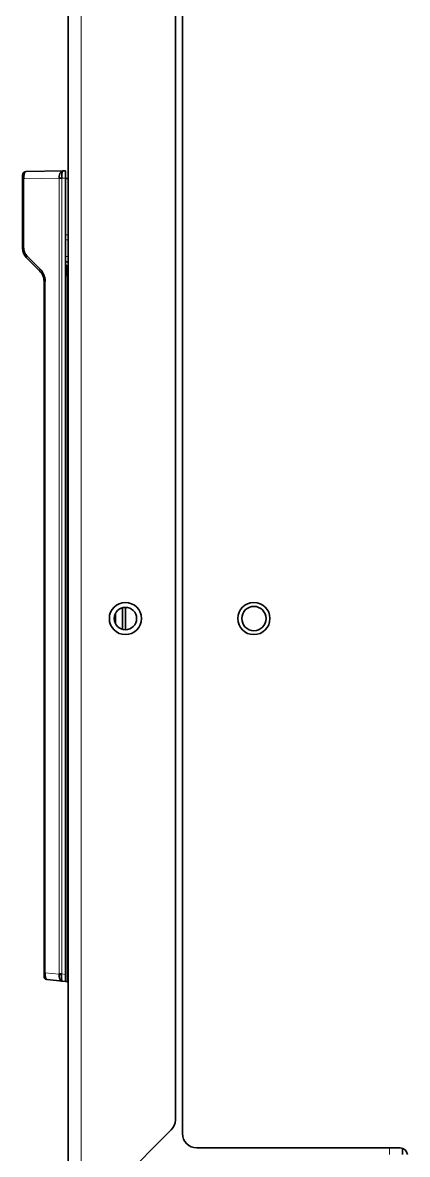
# Model space of a CAD drawing. Header units: inches. Extents: x -1096 to 3103, y -191 to 3207.
# Drawn here: x -1095.7 to -1041.8, y 1227.5 to 1386.1 of the extents above; entities that cross this region are included whole.
import ezdxf

# ---------------------------------------------------------------- set-up
doc = ezdxf.new("R2010")
doc.units = ezdxf.units.IN

msp = doc.modelspace()

# ---------------------------------------------------------------- linework, layer by layer
at = {"lineweight": 35}
for p, q in [((-1073.26, 1230.44), (-1073.26, 1884.44)), ((-1089.26, 1216.34), (-1089.26, 1879.84)), ((-1074.26, 1877.84), (-1074.26, 1232.37)), ((-1089.29, 1383.14), (-1089.29, 1385.14)), ((-1089.29, 1385.14), (-1089.26, 1385.14)), ((-1089.29, 1364.21), (-1089.29, 1383.14)), ((-1095.16, 1365.19), (-1090, 1365.28)), ((-1089.66, 1365.29), (-1090, 1365.28)), ((-1089.66, 1365.29), (-1089.66, 1364.29)), ((-1095.66, 1364.69), (-1095.66, 1364.2)), ((-1095.66, 1364.2), (-1095.66, 1354.47)), ((-1090.54, 1364.28), (-1090.54, 1364.29)), ((-1089.66, 1252.75), (-1089.66, 1364.29)), ((-1089.26, 1364.21), (-1089.66, 1364.22)), ((-1095.07, 1353.05), (-1093.24, 1351.23)), ((-1089.66, 1352.57), (-1089.26, 1352.56)), ((-1092.67, 1350.01), (-1092.67, 1350.07)), ((-1092.66, 1349.81), (-1092.66, 1252.98)), ((-1082.66, 1303.31), (-1082.66, 1301.87)), ((-1081.66, 1301.07), (-1081.66, 1304.11)), ((-1081.26, 1304.17), (-1081.26, 1301.02)), ((-1092.66, 1252.98), (-1092.66, 1252.51)), ((-1089.66, 1252.75), (-1089.66, 1251.75)), ((-1090.09, 1251.79), (-1092.21, 1252.01)), ((-1090.09, 1251.79), (-1089.66, 1251.75)), ((-1089.41, 1251.72), (-1089.66, 1251.75)), ((-1089.41, 1251.72), (-1089.26, 1251.7)), ((-1089.29, 1203.14), (-1089.29, 1251.71)), ((-1074.84, 1230.96), (-1087.46, 1218.34)), ((-1042.76, 1228.44), (-1071.26, 1228.44)), ((-1042.46, 1228.4), (-1042.46, 1227.54))]:
    msp.add_line(p, q, dxfattribs=at)
at = {"lineweight": 13}
for p, q in [((-1087.46, 1879.84), (-1087.46, 1218.34)), ((-1089.26, 1383.14), (-1089.29, 1383.14)), ((-1095.51, 1364.2), (-1095.66, 1364.2)), ((-1095.51, 1364.2), (-1090.54, 1364.29)), ((-1095.51, 1364.2), (-1095.51, 1354.47)), ((-1090.54, 1252.81), (-1090.54, 1364.28)), ((-1089.66, 1364.29), (-1090.18, 1364.28)), ((-1090.18, 1252.81), (-1090.18, 1364.28)), ((-1095.51, 1354.47), (-1095.66, 1354.47)), ((-1095.07, 1353.41), (-1093.24, 1351.58)), ((-1089.66, 1353.32), (-1089.26, 1353.31)), ((-1089.66, 1350.57), (-1089.41, 1350.57)), ((-1089.26, 1350.56), (-1089.41, 1350.57)), ((-1089.41, 1350.57), (-1089.41, 1251.72)), ((-1092.51, 1349.81), (-1092.66, 1349.81)), ((-1092.51, 1349.81), (-1092.51, 1252.98)), ((-1092.51, 1252.98), (-1092.66, 1252.98)), ((-1090.54, 1252.77), (-1092.51, 1252.98)), ((-1090.18, 1252.81), (-1089.66, 1252.75)), ((-1044.26, 1228.44), (-1044.26, 1227.54))]:
    msp.add_line(p, q, dxfattribs=at)
at = {"lineweight": 35}
for centre, radius in [((-1081.26, 1302.59), 2.25), ((-1063.26, 1302.59), 2.25), ((-1081.26, 1302.59), 1.57), ((-1063.26, 1302.59), 1.7)]:
    msp.add_circle(centre, radius, dxfattribs=at)
for centre, radius, start, end in [((-1095.16, 1364.69), 0.5, 91, 180), ((-1092.16, 1252.51), 0.5, 180, 264), ((-1076.26, 1232.37), 2, 315, 0), ((-1071.26, 1230.44), 2, 180, 270), ((-1042.76, 1227.44), 1, 5.7403, 90)]:
    msp.add_arc(centre, radius, start, end, dxfattribs=at)
at = {"lineweight": 13}
for centre, major_axis, ratio, start_param, end_param in [((-1140.1, 8513.34), (0, -7157.87), 0.99956, 0.00705, 0.007106), ((-1094.72, 1353.41), (0.354, 0.354), 0.57735, 2.094395, 3.141593), ((-1092.89, 1351.58), (0.354, 0.354), 0.57735, 2.094395, 3.141593), ((-1089.41, 1351.82), (0.25, 0), 0.557599, 3.143869, 4.686631)]:
    msp.add_ellipse(centre, major_axis=major_axis, ratio=ratio, start_param=start_param, end_param=end_param, dxfattribs=at)
at = {"lineweight": 35}
for centre, major_axis, ratio, start_param, end_param in [((-1094.01, 1354.47), (-0.69, 1.33), 0.99971, 1.092034, 1.877646), ((-1095, 1349.81), (-0.65, 2.41), 0.997719, 4.449963, 5.237047), ((-1089.41, 1350.57), (0, 2), 0.00218, 0.979338, 1.570869)]:
    msp.add_ellipse(centre, major_axis=major_axis, ratio=ratio, start_param=start_param, end_param=end_param, dxfattribs=at)
for points, knots in [([(-1095.62, 1364.88), (-1095.62, 1364.88), (-1095.62, 1364.85), (-1095.62, 1364.75), (-1095.62, 1364.63), (-1095.62, 1364.51), (-1095.62, 1364.36), (-1095.62, 1364.26), (-1095.62, 1364.2)], [0, 0, 0, 0, 0.241093, 0.484635, 0.6092, 0.736513, 0.867079, 1, 1, 1, 1]), ([(-1090.54, 1364.28), (-1090.52, 1364.28), (-1090.49, 1364.28), (-1090.44, 1364.28), (-1090.41, 1364.28), (-1090.35, 1364.28), (-1090.31, 1364.28), (-1090.25, 1364.28), (-1090.21, 1364.28), (-1090.18, 1364.28)], [0, 0, 0, 0, 0.25, 0.25, 0.5, 0.5, 0.75, 0.75, 1, 1, 1, 1]), ([(-1089.65, 1352.21), (-1089.65, 1352.21), (-1089.63, 1352.19), (-1089.61, 1352.17), (-1089.59, 1352.14), (-1089.57, 1352.12), (-1089.55, 1352.1), (-1089.54, 1352.08), (-1089.52, 1352.06), (-1089.51, 1352.04), (-1089.5, 1352.01), (-1089.49, 1351.99), (-1089.47, 1351.97), (-1089.46, 1351.95), (-1089.46, 1351.92), (-1089.45, 1351.9), (-1089.44, 1351.88), (-1089.43, 1351.85), (-1089.43, 1351.83), (-1089.42, 1351.8), (-1089.42, 1351.78), (-1089.42, 1351.76), (-1089.41, 1351.73), (-1089.41, 1351.71), (-1089.41, 1351.69), (-1089.41, 1351.68)], [0, 0, 0, 0, 0.001551, 0.113062, 0.160486, 0.207256, 0.253391, 0.29891, 0.34383, 0.388173, 0.431959, 0.47521, 0.517948, 0.560195, 0.601977, 0.643317, 0.684242, 0.724778, 0.764952, 0.804792, 0.844326, 0.883583, 0.922595, 0.96139, 1, 1, 1, 1]), ([(-1093.24, 1351.23), (-1093.21, 1351.19), (-1093.15, 1351.13), (-1093.06, 1351.02), (-1092.99, 1350.92), (-1092.92, 1350.81), (-1092.86, 1350.7), (-1092.81, 1350.59), (-1092.77, 1350.48), (-1092.73, 1350.37), (-1092.71, 1350.26), (-1092.68, 1350.15), (-1092.67, 1350.04), (-1092.66, 1349.93), (-1092.66, 1349.85), (-1092.66, 1349.81)], [0, 0, 0, 0, 0.101957, 0.195413, 0.284123, 0.368256, 0.448269, 0.524583, 0.597658, 0.667905, 0.735735, 0.801168, 0.866733, 0.933264, 1, 1, 1, 1]), ([(-1092.62, 1252.98), (-1092.62, 1252.92), (-1092.62, 1252.82), (-1092.62, 1252.69), (-1092.62, 1252.57), (-1092.62, 1252.45), (-1092.62, 1252.36), (-1092.62, 1252.34), (-1092.62, 1252.34)], [0, 0, 0, 0, 0.131888, 0.262317, 0.389972, 0.514941, 0.75891, 1, 1, 1, 1]), ([(-1090.54, 1252.81), (-1090.52, 1252.81), (-1090.49, 1252.81), (-1090.44, 1252.81), (-1090.41, 1252.81), (-1090.35, 1252.81), (-1090.31, 1252.81), (-1090.25, 1252.81), (-1090.21, 1252.81), (-1090.18, 1252.81)], [0, 0, 0, 0, 0.25, 0.25, 0.5, 0.5, 0.75, 0.75, 1, 1, 1, 1]), ([(-1090.54, 1252.77), (-1090.54, 1252.77), (-1090.54, 1252.77), (-1090.53, 1252.77), (-1090.52, 1252.77), (-1090.51, 1252.77), (-1090.5, 1252.76), (-1090.5, 1252.76), (-1090.49, 1252.76), (-1090.48, 1252.76), (-1090.47, 1252.76), (-1090.46, 1252.76), (-1090.46, 1252.76), (-1090.45, 1252.76), (-1090.44, 1252.76), (-1090.44, 1252.76), (-1090.43, 1252.76), (-1090.42, 1252.75), (-1090.42, 1252.75), (-1090.41, 1252.75), (-1090.4, 1252.75), (-1090.4, 1252.75), (-1090.39, 1252.75), (-1090.39, 1252.75), (-1090.37, 1252.75), (-1090.34, 1252.75), (-1090.31, 1252.74), (-1090.29, 1252.74), (-1090.27, 1252.74), (-1090.25, 1252.74), (-1090.24, 1252.74), (-1090.22, 1252.74), (-1090.21, 1252.73), (-1090.2, 1252.73), (-1090.19, 1252.73), (-1090.19, 1252.73)], [0, 0, 0, 0, 0.028542, 0.056466, 0.083774, 0.110464, 0.136537, 0.161992, 0.186829, 0.211047, 0.234647, 0.257628, 0.27999, 0.301733, 0.322856, 0.34336, 0.363245, 0.382511, 0.401157, 0.419185, 0.436595, 0.453386, 0.469561, 0.485119, 0.500061, 0.599501, 0.6828, 0.749992, 0.796833, 0.838799, 0.876051, 0.909164, 0.939364, 0.968717, 1, 1, 1, 1])]:
    msp.add_open_spline(points, degree=3, knots=knots, dxfattribs=at)
for points, degree in [([(-1095.16, 1365.19), (-1095.18, 1365.19), (-1095.2, 1365.19), (-1095.23, 1365.18), (-1095.27, 1365.15), (-1095.3, 1365.12), (-1095.33, 1365.08), (-1095.36, 1365.03), (-1095.38, 1364.97), (-1095.41, 1364.91), (-1095.43, 1364.85), (-1095.45, 1364.78), (-1095.46, 1364.7), (-1095.48, 1364.62), (-1095.49, 1364.54), (-1095.5, 1364.46), (-1095.5, 1364.38), (-1095.51, 1364.29), (-1095.51, 1364.23), (-1095.51, 1364.2)], 3), ([(-1090.54, 1364.29), (-1090.54, 1364.32), (-1090.54, 1364.38), (-1090.54, 1364.48), (-1090.52, 1364.57), (-1090.51, 1364.66), (-1090.49, 1364.75), (-1090.46, 1364.83), (-1090.43, 1364.91), (-1090.39, 1364.99), (-1090.35, 1365.05), (-1090.31, 1365.11), (-1090.26, 1365.16), (-1090.22, 1365.21), (-1090.17, 1365.24), (-1090.11, 1365.26), (-1090.06, 1365.28), (-1090.02, 1365.28), (-1090, 1365.28)], 3), ([(-1090.01, 1365.28), (-1090.11, 1365.26), (-1090.21, 1365.21)], 2), ([(-1090.18, 1364.29), (-1090.18, 1364.33), (-1090.18, 1364.39), (-1090.18, 1364.48), (-1090.18, 1364.58), (-1090.17, 1364.67), (-1090.17, 1364.76), (-1090.16, 1364.84), (-1090.15, 1364.92), (-1090.14, 1364.99), (-1090.12, 1365.06), (-1090.11, 1365.11), (-1090.09, 1365.17), (-1090.08, 1365.21), (-1090.06, 1365.24), (-1090.04, 1365.27), (-1090.02, 1365.28), (-1090.01, 1365.28), (-1090, 1365.28)], 3), ([(-1095.66, 1354.47), (-1095.66, 1354.43), (-1095.65, 1354.34), (-1095.64, 1354.21), (-1095.62, 1354.07), (-1095.59, 1353.94), (-1095.54, 1353.8), (-1095.49, 1353.67), (-1095.43, 1353.54), (-1095.36, 1353.41), (-1095.27, 1353.29), (-1095.18, 1353.17), (-1095.11, 1353.09), (-1095.07, 1353.05)], 3), ([(-1092.67, 1350.01), (-1092.66, 1349.93), (-1092.64, 1349.82)], 2), ([(-1092.66, 1350), (-1092.66, 1349.92), (-1092.64, 1349.82)], 2), ([(-1092.51, 1252.98), (-1092.51, 1252.95), (-1092.51, 1252.89), (-1092.51, 1252.8), (-1092.5, 1252.72), (-1092.5, 1252.63), (-1092.49, 1252.55), (-1092.47, 1252.47), (-1092.46, 1252.4), (-1092.44, 1252.33), (-1092.42, 1252.26), (-1092.4, 1252.2), (-1092.37, 1252.15), (-1092.34, 1252.11), (-1092.31, 1252.07), (-1092.28, 1252.04), (-1092.24, 1252.02), (-1092.22, 1252.02), (-1092.21, 1252.01)], 3), ([(-1090.09, 1251.79), (-1090.11, 1251.79), (-1090.14, 1251.8), (-1090.19, 1251.82), (-1090.24, 1251.85), (-1090.29, 1251.88), (-1090.33, 1251.93), (-1090.37, 1251.98), (-1090.41, 1252.03), (-1090.44, 1252.1), (-1090.47, 1252.17), (-1090.49, 1252.24), (-1090.51, 1252.32), (-1090.53, 1252.41), (-1090.54, 1252.49), (-1090.55, 1252.58), (-1090.55, 1252.67), (-1090.55, 1252.74), (-1090.54, 1252.77)], 3), ([(-1090.09, 1251.79), (-1090.1, 1251.79), (-1090.11, 1251.8), (-1090.12, 1251.81), (-1090.14, 1251.84), (-1090.15, 1251.87), (-1090.17, 1251.91), (-1090.18, 1251.96), (-1090.19, 1252.01), (-1090.19, 1252.07), (-1090.2, 1252.14), (-1090.2, 1252.21), (-1090.21, 1252.29), (-1090.21, 1252.37), (-1090.2, 1252.46), (-1090.2, 1252.54), (-1090.19, 1252.64), (-1090.19, 1252.7), (-1090.19, 1252.73)], 3), ([(-1090.28, 1251.88), (-1090.19, 1251.82), (-1090.1, 1251.8)], 2)]:
    msp.add_open_spline(points, degree=degree, dxfattribs=at)
msp.add_rational_spline([(-1090.54, 1364.29), (-1090.45, 1364.29), (-1090.32, 1364.29), (-1090.18, 1364.29)], [1.04137589305, 0.986206869417, 0.986208035673, 1.04137939182], degree=3, dxfattribs=at)
at = {"lineweight": 13}
for points, degree in [([(-1090.18, 1364.28), (-1090.18, 1364.29), (-1090.18, 1364.29), (-1090.18, 1364.29)], 3), ([(-1089.26, 1356.35), (-1089.39, 1356.35), (-1089.52, 1356.35), (-1089.66, 1356.35)], 3), ([(-1090.54, 1252.77), (-1090.54, 1252.79), (-1090.54, 1252.81)], 2)]:
    msp.add_open_spline(points, degree=degree, dxfattribs=at)
msp.add_open_spline([(-1090.19, 1252.73), (-1090.19, 1252.74), (-1090.18, 1252.74), (-1090.18, 1252.75), (-1090.18, 1252.76), (-1090.18, 1252.76), (-1090.18, 1252.77), (-1090.18, 1252.77), (-1090.18, 1252.77), (-1090.18, 1252.78), (-1090.18, 1252.78), (-1090.18, 1252.78), (-1090.18, 1252.78), (-1090.18, 1252.79), (-1090.18, 1252.79), (-1090.18, 1252.79), (-1090.18, 1252.79), (-1090.18, 1252.8), (-1090.18, 1252.8), (-1090.18, 1252.8), (-1090.18, 1252.81), (-1090.18, 1252.81)], degree=3, knots=[0, 0, 0, 0, 0.119835, 0.225184, 0.315908, 0.391904, 0.453174, 0.499935, 0.555139, 0.599927, 0.636448, 0.664708, 0.688997, 0.715637, 0.750295, 0.776735, 0.808759, 0.847035, 0.89174, 0.94279, 1, 1, 1, 1], dxfattribs=at)

doc.saveas('drawing.dxf')
